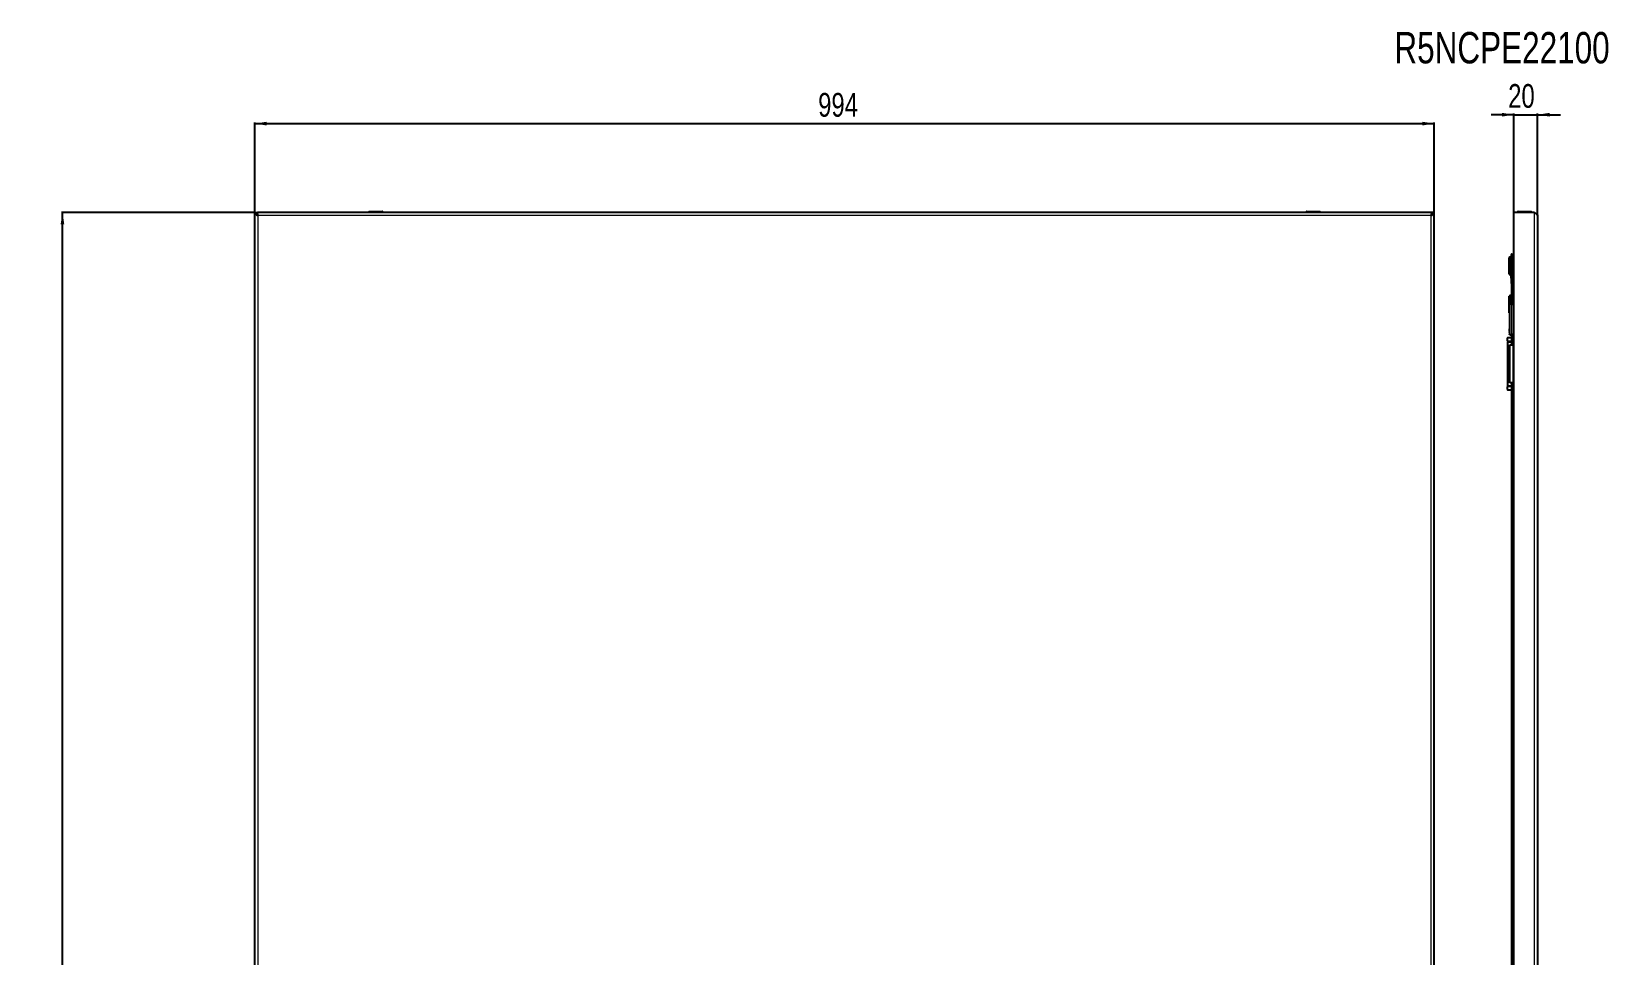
# Model space of a CAD drawing. Header units: millimetres. Extents: x -752 to 1485, y -1456 to 1043.
# Drawn here: x -752 to 577, y 265 to 1043 of the extents above; entities that cross this region are included whole.
import ezdxf

# ---------------------------------------------------------------- set-up
doc = ezdxf.new("R2010")
doc.units = ezdxf.units.MM
doc.layers.add('FORMAT', color=7, linetype='Continuous')
doc.styles.add('SLDTEXTSTYLE0', font='TXT', dxfattribs={"width": 0.75})
doc.dimstyles.new('SLDDIMSTYLE0', dxfattribs={"dimtxt": 20, "dimasz": 10, "dimexe": 0, "dimexo": 0.0625, "dimgap": 5, "dimtad": 2, "dimdec": 1, "dimrnd": 1e-09, "dimzin": 12, "dimdsep": 46, "dimtxsty": 'SLDTEXTSTYLE0', "dimsah": 1, "dimcen": 0.09, "dimadec": 0, "dimazin": 3, "dimtfac": 1, "dimtofl": 0, "dimtmove": 0, "dimatfit": 3, "dimfxl": 0, "dimfrac": 2, "dimtolj": 1, "dimtzin": 12, "dimarcsym": 0})
doc.dimstyles.new('SLDDIMSTYLE1', dxfattribs={"dimtxt": 20, "dimasz": 10, "dimexe": 0, "dimexo": 0.0625, "dimgap": 5, "dimtad": 2, "dimdec": 1, "dimrnd": 1e-09, "dimzin": 12, "dimdsep": 46, "dimtxsty": 'SLDTEXTSTYLE0', "dimsah": 1, "dimcen": 0.09, "dimadec": 0, "dimazin": 3, "dimtfac": 1, "dimtmove": 0, "dimatfit": 0, "dimfxl": 0, "dimfrac": 2, "dimtolj": 1, "dimtzin": 12, "dimarcsym": 0})

# ---------------------------------------------------------------- blocks, each defined once
blk = doc.blocks.new('_D')
at = {"layer": 'FORMAT'}
for p, q in [((-563.8, 890.6), (-563.8, 966.6)), ((-563.8, 965.6), (430.2, 965.6)), ((430.2, 890.6), (430.2, 966.6))]:
    blk.add_line(p, q, dxfattribs=at)
for points in [[(-563.8, 965.6), (-553.8, 964), (-553.8, 967.1)], [(430.2, 965.6), (420.2, 967.1), (420.2, 964)]]:
    blk.add_solid(points, dxfattribs=at)
at = {"layer": 'FORMAT', "insert": (-89, 991.4), "char_height": 20, "attachment_point": 1, "style": 'SLDTEXTSTYLE0'}
blk.add_mtext('994', dxfattribs=at)
blk = doc.blocks.new('_D_1')
at = {"layer": 'FORMAT'}
for p, q in [((-563.8, 890.6), (-726.8, 890.6)), ((-725.8, -1264.4), (-725.8, 890.6)), ((-563.8, -1264.4), (-726.8, -1264.4))]:
    blk.add_line(p, q, dxfattribs=at)
for points in [[(-725.8, 890.6), (-727.4, 880.6), (-724.3, 880.6)], [(-725.8, -1264.4), (-724.3, -1254.4), (-727.4, -1254.4)]]:
    blk.add_solid(points, dxfattribs=at)
at = {"layer": 'FORMAT', "insert": (-751.6, -231.4), "char_height": 20, "attachment_point": 1, "rotation": 90, "style": 'SLDTEXTSTYLE0'}
blk.add_mtext('2155', dxfattribs=at)
blk = doc.blocks.new('_D_3')
at = {"layer": 'FORMAT'}
for p, q in [((497.3, 973.1), (478, 973.1)), ((497.3, 890.6), (497.3, 974.1)), ((497.3, 973.1), (517.3, 973.1)), ((517.3, 888), (517.3, 974.1)), ((517.3, 973.1), (536.5, 973.1))]:
    blk.add_line(p, q, dxfattribs=at)
for points in [[(497.3, 973.1), (487.3, 974.6), (487.3, 971.5)], [(517.3, 973.1), (527.3, 971.5), (527.3, 974.6)]]:
    blk.add_solid(points, dxfattribs=at)
at = {"layer": 'FORMAT', "insert": (492.5, 998.9), "char_height": 20, "attachment_point": 1, "style": 'SLDTEXTSTYLE0'}
blk.add_mtext('20', dxfattribs=at)

msp = doc.modelspace()

# ---------------------------------------------------------------- linework, layer by layer
at = {"color": 7, "linetype": 'Continuous', "lineweight": 25}
for p, q in [((-563.83, 890.59), (-561.83, 890.59)), ((-563.83, -1264.41), (-563.83, 890.59)), ((427.87, 890.59), (-561.53, 890.59)), ((-561.53, 888.87), (-561.53, 890.59)), ((-467.58, 891.34), (-467.58, 890.59)), ((-467.33, 891.59), (-456.33, 891.59)), ((-456.08, 890.59), (-456.08, 891.34)), ((322.42, 891.34), (322.42, 890.59)), ((322.67, 891.59), (325.17, 891.59)), ((325.17, 891.59), (333.67, 891.59)), ((333.92, 890.59), (333.92, 891.34)), ((427.87, 890.59), (427.87, 888.88)), ((430.17, 890.59), (428.17, 890.59)), ((430.17, -1264.41), (430.17, 890.59)), ((497.27, -1264.41), (497.27, 890.59)), ((514.67, 890.59), (497.27, 890.59)), ((500.52, 891.34), (500.52, 890.59)), ((500.77, 891.59), (501.67, 891.59)), ((501.67, 891.59), (511.77, 891.59)), ((512.02, 890.59), (512.02, 891.34)), ((517.27, 887.99), (517.27, -109.41)), ((493.77, 853.09), (493.27, 852.59)), ((493.27, 845.59), (493.27, 852.59)), ((495.27, 853.09), (493.77, 853.09)), ((493.77, 853.09), (493.77, 845.59)), ((495.07, 850.94), (495.27, 850.94)), ((495.07, 848.95), (495.07, 850.94)), ((495.27, 830.89), (495.27, 855.29)), ((495.57, 855.59), (497.27, 855.59)), ((493.27, 838.59), (493.27, 845.59)), ((493.27, 838.59), (493.77, 838.09)), ((493.77, 845.59), (493.77, 838.09)), ((493.77, 838.09), (495.07, 838.09)), ((495.05, 844.53), (495.07, 844.53)), ((495.27, 841.3), (495.05, 841.3)), ((495.07, 848.95), (495.27, 848.95)), ((495.07, 846.98), (495.07, 848.95)), ((495.07, 846.98), (495.27, 846.98)), ((495.07, 845.94), (495.27, 845.94)), ((495.07, 844.89), (495.07, 845.94)), ((495.07, 844.89), (495.27, 844.89)), ((495.07, 843.5), (495.07, 844.89)), ((495.07, 843.5), (495.27, 843.5)), ((495.07, 843.01), (495.07, 843.5)), ((495.07, 843.01), (495.27, 843.01)), ((495.07, 842.22), (495.07, 843.01)), ((495.07, 842.22), (495.27, 842.22)), ((495.07, 841.44), (495.07, 842.22)), ((495.07, 837.98), (495.27, 837.98)), ((495.07, 837.65), (495.07, 837.98)), ((495.07, 837.65), (495.27, 837.65)), ((495.07, 836.98), (495.07, 837.65)), ((495.07, 836.98), (495.27, 836.98)), ((495.07, 835.95), (495.27, 835.95)), ((495.07, 835.84), (495.07, 835.95)), ((495.07, 835.84), (495.27, 835.84)), ((495.07, 835.59), (495.07, 835.84)), ((495.07, 835.23), (495.07, 835.59)), ((495.07, 835.59), (495.27, 835.59)), ((495.07, 835.23), (495.27, 835.23)), ((495.27, 830.59), (495.27, 813.59)), ((495.27, 830.59), (495.57, 830.59)), ((496.22, 830.59), (495.57, 830.59)), ((496.22, 830.59), (497.27, 830.59)), ((493.77, 820.59), (493.27, 820.09)), ((493.27, 806.09), (493.27, 820.09)), ((493.67, 813.09), (493.67, 788.09)), ((495.27, 820.59), (493.77, 820.59)), ((493.77, 820.59), (493.77, 813.41)), ((497.16, 813.59), (495.67, 813.59)), ((493.27, 806.09), (493.67, 805.69)), ((491.72, 784.59), (491.72, 782.59)), ((495.27, 785.09), (492.22, 785.09)), ((495.27, 787.59), (495.27, 779.09)), ((495.67, 787.59), (497.27, 787.59)), ((492.22, 782.09), (495.27, 782.09)), ((492.22, 782.09), (492.22, 781.79)), ((492.22, 744.39), (492.22, 781.79)), ((492.22, 781.79), (495.22, 781.79)), ((493.77, 747.09), (493.77, 779.09)), ((493.77, 779.09), (496.77, 779.09)), ((494.72, 782.09), (494.72, 781.79)), ((495.22, 781.79), (495.27, 781.79)), ((497.27, 779.09), (496.77, 779.09)), ((495.22, 744.39), (492.22, 744.39)), ((492.22, 744.39), (492.22, 744.09)), ((496.77, 747.09), (493.77, 747.09)), ((494.72, 744.39), (494.72, 744.09)), ((495.27, 744.39), (495.22, 744.39)), ((495.27, 747.09), (495.27, 138.59)), ((496.77, 747.09), (497.27, 747.09)), ((491.72, 743.59), (491.72, 741.59)), ((495.27, 744.09), (492.22, 744.09)), ((492.22, 741.09), (495.27, 741.09))]:
    msp.add_line(p, q, dxfattribs=at)
at = {"color": 8, "linetype": 'Continuous', "lineweight": 18}
for p, q in [((-456.08, 891.34), (-467.58, 891.34)), ((325.03, 891.34), (322.42, 891.34)), ((333.92, 891.34), (325.03, 891.34)), ((501.46, 891.34), (500.52, 891.34)), ((512.02, 891.34), (501.46, 891.34)), ((514.67, -1264.41), (514.67, 890.59)), ((427.57, 887.99), (-561.23, 887.99)), ((-561.23, 887.99), (-561.23, -109.57)), ((427.57, -1261.81), (427.57, 887.99)), ((495.27, 855.29), (495.57, 855.29)), ((495.57, 855.59), (495.57, 855.29)), ((497.27, 855.29), (495.57, 855.29)), ((495.57, 855.29), (495.57, 830.89)), ((495.07, 839.72), (495.27, 839.72)), ((495.57, 830.89), (495.27, 830.89)), ((495.57, 830.89), (497.27, 830.89)), ((495.57, 830.89), (495.57, 830.59)), ((495.67, 813.09), (497.27, 813.09)), ((495.67, 788.09), (495.67, 813.09)), ((497.27, 788.09), (495.67, 788.09)), ((495.22, 781.79), (495.22, 782.09)), ((495.22, 779.09), (495.22, 781.79)), ((496.77, 747.09), (496.77, 779.09)), ((495.22, 744.39), (495.22, 747.09)), ((495.22, 744.09), (495.22, 744.39))]:
    msp.add_line(p, q, dxfattribs=at)
at = {"color": 7, "linetype": 'Continuous', "lineweight": 25}
for centre, radius, start, end in [((-467.33, 891.34), 0.25, 90, 180), ((-456.33, 891.34), 0.25, 0, 90), ((322.67, 891.34), 0.25, 90, 180), ((333.67, 891.34), 0.25, 0, 90), ((500.77, 891.34), 0.25, 90, 180), ((511.77, 891.34), 0.25, 0, 90), ((495.57, 855.29), 0.3, 90, 180), ((495.57, 830.89), 0.3, 180, 270), ((492.22, 784.59), 0.5, 90, 180), ((492.22, 782.59), 0.5, 180, 270), ((492.22, 743.59), 0.5, 90, 180), ((492.22, 741.59), 0.5, 180, 270)]:
    msp.add_arc(centre, radius, start, end, dxfattribs=at)
for points, knots in [([(-563.83, 890.59), (-563.83, 890.48), (-563.81, 890.37), (-563.74, 890.15), (-563.69, 890.04), (-563.56, 889.83), (-563.48, 889.72), (-563.29, 889.5), (-563.18, 889.39), (-562.94, 889.18), (-562.81, 889.07), (-562.53, 888.85), (-562.38, 888.74), (-561.9, 888.42), (-561.57, 888.21), (-561.23, 887.99)], [0, 0, 0, 0, 0.125, 0.125, 0.25, 0.25, 0.375, 0.375, 0.5, 0.5, 0.625, 0.625, 0.75, 0.75, 1, 1, 1, 1]), ([(-561.83, 890.59), (-561.83, 890.15), (-561.76, 889.72), (-561.54, 888.86), (-561.38, 888.42), (-561.23, 887.99)], [0, 0, 0, 0, 0.5, 0.5, 1, 1, 1, 1]), ([(-561.23, 887.99), (-561.25, 888.33), (-561.28, 888.67), (-561.33, 889.3), (-561.35, 889.59), (-561.4, 890.07), (-561.43, 890.26), (-561.48, 890.52), (-561.5, 890.59), (-561.53, 890.59)], [0, 0, 0, 0, 0.25, 0.25, 0.5, 0.5, 0.75, 0.75, 1, 1, 1, 1]), ([(427.57, 887.99), (427.75, 888.1), (427.91, 888.21), (428.25, 888.42), (428.41, 888.53), (428.73, 888.75), (428.88, 888.86), (429.16, 889.07), (429.29, 889.18), (429.53, 889.4), (429.64, 889.51), (429.83, 889.72), (429.91, 889.83), (430.11, 890.16), (430.17, 890.37), (430.17, 890.59)], [0, 0, 0, 0, 0.125, 0.125, 0.25, 0.25, 0.375, 0.375, 0.5, 0.5, 0.625, 0.625, 0.75, 0.75, 1, 1, 1, 1]), ([(427.87, 890.59), (427.85, 890.59), (427.82, 890.52), (427.77, 890.26), (427.75, 890.07), (427.7, 889.59), (427.67, 889.3), (427.62, 888.67), (427.6, 888.33), (427.57, 887.99)], [0, 0, 0, 0, 0.25, 0.25, 0.5, 0.5, 0.75, 0.75, 1, 1, 1, 1]), ([(427.57, 887.99), (427.73, 888.42), (427.89, 888.85), (428.11, 889.72), (428.17, 890.15), (428.17, 890.59)], [0, 0, 0, 0, 0.5, 0.5, 1, 1, 1, 1]), ([(514.67, 890.59), (514.84, 890.48), (515.01, 890.37), (515.35, 890.15), (515.51, 890.04), (515.83, 889.83), (515.98, 889.72), (516.26, 889.5), (516.39, 889.39), (516.63, 889.18), (516.74, 889.07), (516.93, 888.85), (517.01, 888.74), (517.21, 888.42), (517.27, 888.21), (517.27, 887.99)], [0, 0, 0, 0, 0.125, 0.125, 0.25, 0.25, 0.375, 0.375, 0.5, 0.5, 0.625, 0.625, 0.75, 0.75, 1, 1, 1, 1]), ([(495.07, 846.11), (495.07, 846.15), (495.07, 846.44), (495.07, 846.73), (495.07, 846.98)], [0, 0, 0, 0, 0.1394984, 1, 1, 1, 1]), ([(495.07, 839.72), (495.07, 840.04), (495.07, 840.65), (495.07, 841.22), (495.07, 841.25), (495.07, 841.26)], [0, 0, 0, 0, 0.4156784, 0.7762775, 1, 1, 1, 1]), ([(495.07, 837.98), (495.07, 838.32), (495.07, 838.95), (495.07, 839.48), (495.07, 839.72)], [0, 0, 0, 0, 0.5367999, 1, 1, 1, 1]), ([(495.07, 835.95), (495.07, 836.09), (495.07, 836.35), (495.07, 836.78), (495.07, 836.98)], [0, 0, 0, 0, 0.5476433, 1, 1, 1, 1]), ([(493.37, 811.09), (493.37, 811.15), (493.37, 811.23), (493.37, 811.32), (493.37, 811.41), (493.37, 811.54), (493.37, 811.57), (493.37, 811.59)], [0, 0, 0, 0, 0.1246927, 0.1871822, 0.2497734, 0.5000394, 1, 1, 1, 1]), ([(493.37, 810.88), (493.37, 810.88), (493.37, 810.89), (493.37, 810.9), (493.37, 810.91), (493.37, 810.93), (493.37, 810.97), (493.37, 811.01), (493.37, 811.06), (493.37, 811.08), (493.37, 811.09)], [0, 0, 0, 0, 0.1288253, 0.1801694, 0.2433966, 0.3698599, 0.4998642, 0.7496495, 0.8434763, 1, 1, 1, 1]), ([(493.37, 809.37), (493.37, 809.45), (493.37, 809.61), (493.37, 809.82), (493.37, 810), (493.37, 810.17), (493.37, 810.28), (493.37, 810.29), (493.37, 810.29)], [0, 0, 0, 0, 0.1250486, 0.2498861, 0.3708558, 0.4998199, 0.7496086, 1, 1, 1, 1]), ([(493.37, 808.53), (493.37, 808.54), (493.37, 808.55), (493.37, 808.63), (493.37, 808.73), (493.37, 808.86), (493.37, 809.07), (493.37, 809.25), (493.37, 809.37)], [0, 0, 0, 0, 0.25007, 0.3791813, 0.5004993, 0.6241696, 0.7508424, 1, 1, 1, 1]), ([(493.37, 792.65), (493.37, 792.64), (493.37, 792.63), (493.37, 792.54), (493.37, 792.45), (493.37, 792.32), (493.37, 792.11), (493.37, 791.92), (493.37, 791.8)], [0, 0, 0, 0, 0.2500695, 0.3795588, 0.5004992, 0.6245563, 0.7508428, 1, 1, 1, 1]), ([(493.37, 791.8), (493.37, 791.76), (493.37, 791.69), (493.37, 791.53), (493.37, 791.35), (493.37, 791.17), (493.37, 791), (493.37, 790.9), (493.37, 790.89), (493.37, 790.88)], [0, 0, 0, 0, 0.06263661, 0.12527825, 0.25007232, 0.37484052, 0.49999408, 0.74969583, 1, 1, 1, 1]), ([(493.37, 790.29), (493.37, 790.29), (493.37, 790.29), (493.37, 790.28), (493.37, 790.27), (493.37, 790.24), (493.37, 790.18), (493.37, 790.13), (493.37, 790.08)], [0, 0, 0, 0, 0.1310705, 0.1824367, 0.2437962, 0.3713877, 0.5004416, 1, 1, 1, 1]), ([(493.37, 790.08), (493.37, 790.06), (493.37, 790), (493.37, 789.92), (493.37, 789.86), (493.37, 789.77), (493.37, 789.64), (493.37, 789.61), (493.37, 789.59)], [0, 0, 0, 0, 0.0626863, 0.12517257, 0.18762788, 0.25018469, 0.50031356, 1, 1, 1, 1])]:
    msp.add_open_spline(points, degree=3, knots=knots, dxfattribs=at)
for points in [[(493.67, 813.09), (493.68, 813.15), (493.69, 813.28), (493.81, 813.45), (493.98, 813.57), (494.11, 813.58), (494.17, 813.59)], [(495.67, 813.59), (495.48, 813.59), (495.08, 813.59), (494.59, 813.59), (494.24, 813.59), (494.19, 813.59), (494.17, 813.59)], [(494.17, 787.59), (494.11, 787.6), (493.98, 787.61), (493.81, 787.73), (493.69, 787.89), (493.68, 788.02), (493.67, 788.09)], [(494.17, 787.59), (494.19, 787.59), (494.24, 787.59), (494.59, 787.59), (495.08, 787.59), (495.48, 787.59), (495.67, 787.59)]]:
    msp.add_open_spline(points, degree=3, dxfattribs=at)
at = {"color": 8, "linetype": 'Continuous', "lineweight": 18}
for points in [[(495.67, 813.09), (495.41, 813.09), (494.89, 813.09), (494.23, 813.09), (493.76, 813.09), (493.7, 813.09), (493.67, 813.09)], [(495.67, 813.59), (495.67, 813.58), (495.67, 813.57), (495.67, 813.45), (495.67, 813.28), (495.67, 813.15), (495.67, 813.09)], [(493.67, 788.09), (493.7, 788.09), (493.76, 788.09), (494.23, 788.09), (494.89, 788.09), (495.41, 788.09), (495.67, 788.09)], [(495.67, 788.09), (495.67, 788.02), (495.67, 787.89), (495.67, 787.73), (495.67, 787.61), (495.67, 787.6), (495.67, 787.59)]]:
    msp.add_open_spline(points, degree=3, dxfattribs=at)

# ---------------------------------------------------------------- texts
at = {"layer": 'FORMAT', "insert": (396.57, 1042.76), "char_height": 26.4583, "attachment_point": 1, "style": 'SLDTEXTSTYLE0'}
msp.add_mtext('R5NCPE22100', dxfattribs=at)

# ---------------------------------------------------------------- dimensions: what is measured, and where the dimension line sits
at = {"layer": 'FORMAT'}
for base, p1, p2, dimstyle, picture, middle in [((517.27, 973.09), (497.27, 890.59), (517.27, 887.99), 'SLDDIMSTYLE1', '_D_3', (507.27, 973.09)), ((430.17, 965.59), (-563.83, 890.59), (430.17, 890.59), 'SLDDIMSTYLE0', '_D', (-66.83, 965.59))]:
    dim = msp.add_linear_dim(base=base, p1=p1, p2=p2, dimstyle=dimstyle, dxfattribs=at)
    dim.commit()
    dim.dimension.update_dxf_attribs({"geometry": picture, "text_midpoint": middle, "dimtype": 160})
dim = msp.add_linear_dim(base=(-725.83, 890.59), p1=(-563.83, -1264.41), p2=(-563.83, 890.59), angle=90, dimstyle='SLDDIMSTYLE0', dxfattribs=at)
dim.commit()
dim.dimension.update_dxf_attribs({"geometry": '_D_1', "text_midpoint": (-725.83, -201.85), "dimtype": 160})

doc.saveas('drawing.dxf')
